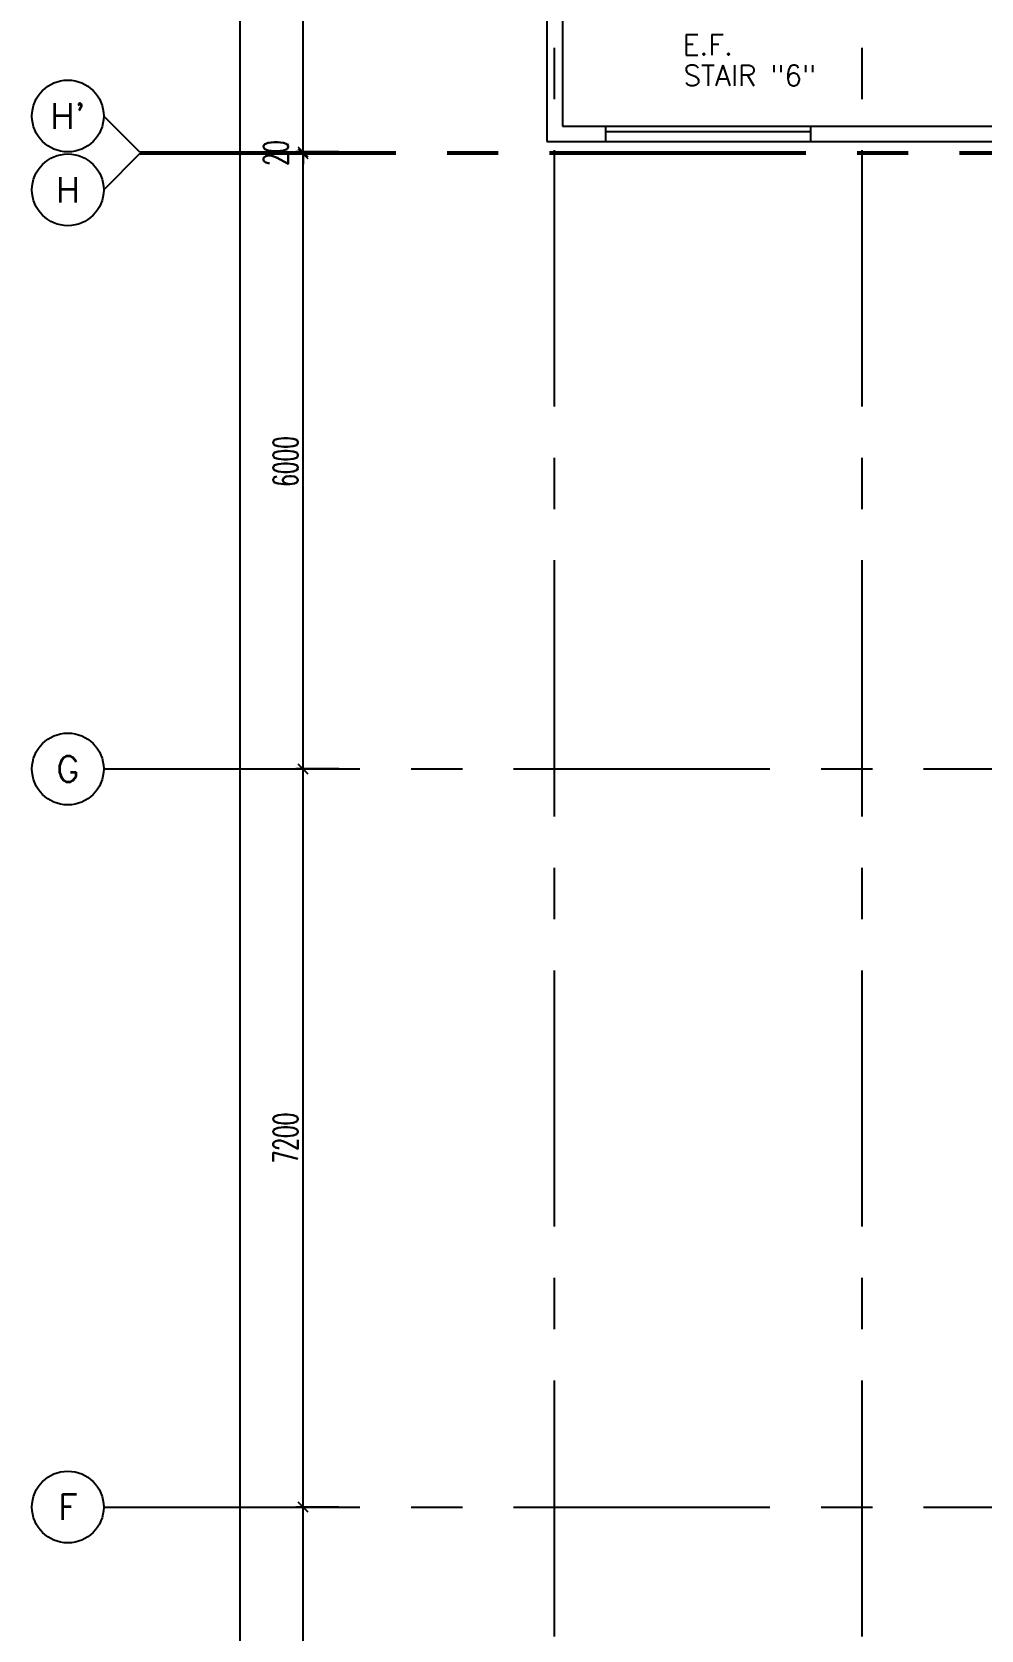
# Model space of a CAD drawing. Extents: x -0.4 to 91.9, y -1.1 to 78.4.
# Drawn here: x -0.35 to 8.91, y 18.95 to 34.54 of the extents above; entities that cross this region are included whole.
import ezdxf
from ezdxf.enums import TextEntityAlignment as Align

# ---------------------------------------------------------------- set-up
doc = ezdxf.new("R2010")
doc.units = 0
doc.header["$MEASUREMENT"] = 0
doc.header["$PDMODE"] = 34
doc.linetypes.add('CENTERX2', pattern=[4, 2.5, -0.5, 0.5, -0.5])
doc.layers.get('0').update_dxf_attribs({"color": 11, "linetype": 'CONTINUOUS'})
doc.layers.get('DEFPOINTS').update_dxf_attribs({"color": 11, "linetype": 'CONTINUOUS'})
for name, color, linetype in [('AX-CR', 11, 'CONTINUOUS'), ('AX-DIM', 11, 'CONTINUOUS'), ('AX-TXT', 11, 'CONTINUOUS'), ('AXES', 11, 'CENTERX2'), ('RM-NAME', 11, 'CONTINUOUS'), ('ROOF', 11, 'CONTINUOUS'), ('WALL', 11, 'CONTINUOUS'), ('WIN', 11, 'CONTINUOUS')]:
    doc.layers.add(name, color=color, linetype=linetype)
doc.styles.add('ROMANS', font='ROMANS.shx', dxfattribs={"width": 0.6})
doc.dimstyles.new('STANDARD in', dxfattribs={"dimtxt": 0.24, "dimasz": 0.1, "dimexe": 0.07, "dimexo": 0.05, "dimgap": 0.05, "dimtad": 1, "dimdec": 0, "dimlfac": 1000, "dimzin": 0, "dimdsep": 46, "dimtxsty": 'ROMANS', "dimblk": 'ARCHTICK', "dimcen": 0.05, "dimdle": 0.05, "dimclrd": 7, "dimclre": 7, "dimclrt": 2, "dimadec": 0, "dimazin": 0, "dimtfac": 1, "dimtdec": 0, "dimtmove": 2, "dimatfit": 3, "dimldrblk": 'ARCHTICK', "dimfxl": 0, "dimtolj": 1, "dimtzin": 0, "dimarcsym": 0})

# ---------------------------------------------------------------- blocks, each defined once
blk = doc.blocks.new('AXL')
at = {"layer": 'AX-CR'}
blk.add_circle((-350, 0), 350, dxfattribs=at)
at = {"layer": 'AX-TXT', "style": 'ROMANS'}
blk.add_attdef('AX', text='', height=250, dxfattribs=at).set_placement((-350, 0), align=Align.MIDDLE)
blk = doc.blocks.new('_ARCHTICK')
at = {"color": 0, "linetype": 'ByBlock', "const_width": 0.15}
blk.add_lwpolyline([(-0.5, -0.5), (0.5, 0.5)], dxfattribs=at)
blk = doc.blocks.new('*D165')
at = {"layer": 'AX-DIM', "color": 7, "lineweight": -2, "ltscale": 0.3}
for p, q in [((1.683, 5.45), (1.683, 64.87)), ((9.805, 64.82), (1.613, 64.82)), ((10.483, 5.5), (1.613, 5.5))]:
    blk.add_line(p, q, dxfattribs=at)
at = {"layer": 'DEFPOINTS', "color": 0, "ltscale": 0.3}
for p in [(1.683, 64.82), (9.855, 64.82), (10.533, 5.5)]:
    blk.add_point(p, dxfattribs=at)
at = {"layer": 'AX-DIM', "color": 7, "lineweight": -2, "ltscale": 0.3, "xscale": 0.1, "yscale": 0.1, "zscale": 0.1}
for p, rotation in [((1.683, 64.82), 90), ((1.683, 5.5), 270)]:
    blk.add_blockref('_ARCHTICK', p, dxfattribs=dict(at, rotation=rotation))
at = {"layer": 'AX-DIM', "color": 2, "ltscale": 0.3, "insert": (1.513, 35.16), "char_height": 0.24, "attachment_point": 5, "rotation": 90, "style": 'ROMANS'}
blk.add_mtext('\\A1;59320', dxfattribs=at)
blk = doc.blocks.new('*D158')
at = {"layer": 'AX-DIM', "color": 7, "lineweight": -2, "ltscale": 0.3}
for p, q in [((2.645, 36.97), (2.225, 36.97)), ((2.295, 33.32), (2.295, 37.02)), ((2.645, 33.37), (2.225, 33.37))]:
    blk.add_line(p, q, dxfattribs=at)
at = {"layer": 'DEFPOINTS', "color": 0, "ltscale": 0.3}
for p in [(2.295, 36.97), (2.695, 36.97), (2.695, 33.37)]:
    blk.add_point(p, dxfattribs=at)
at = {"layer": 'AX-DIM', "color": 7, "lineweight": -2, "ltscale": 0.3, "xscale": 0.1, "yscale": 0.1, "zscale": 0.1}
for p, rotation in [((2.295, 36.97), 90), ((2.295, 33.37), 270)]:
    blk.add_blockref('_ARCHTICK', p, dxfattribs=dict(at, rotation=rotation))
at = {"layer": 'AX-DIM', "color": 2, "ltscale": 0.3, "insert": (2.125, 35.17), "char_height": 0.24, "attachment_point": 5, "rotation": 90, "style": 'ROMANS'}
blk.add_mtext('\\A1;3600', dxfattribs=at)
blk = doc.blocks.new('*D157')
at = {"layer": 'AX-DIM', "color": 7, "lineweight": -2, "ltscale": 0.3}
for p, q in [((2.645, 33.37), (2.225, 33.37)), ((2.295, 33.37), (2.295, 33.47)), ((2.295, 33.35), (2.295, 33.37)), ((2.645, 33.35), (2.225, 33.35)), ((2.295, 33.35), (2.295, 33.25))]:
    blk.add_line(p, q, dxfattribs=at)
at = {"layer": 'DEFPOINTS', "color": 0, "ltscale": 0.3}
for p in [(2.295, 33.37), (2.695, 33.37), (2.695, 33.35)]:
    blk.add_point(p, dxfattribs=at)
at = {"layer": 'AX-DIM', "color": 7, "lineweight": -2, "ltscale": 0.3, "xscale": 0.1, "yscale": 0.1, "zscale": 0.1}
for p, rotation in [((2.295, 33.37), 270), ((2.295, 33.35), 90)]:
    blk.add_blockref('_ARCHTICK', p, dxfattribs=dict(at, rotation=rotation))
at = {"layer": 'AX-DIM', "color": 2, "ltscale": 0.3, "insert": (2.03, 33.36), "char_height": 0.24, "attachment_point": 5, "rotation": 90, "style": 'ROMANS'}
blk.add_mtext('\\A1;20', dxfattribs=at)
blk = doc.blocks.new('*D156')
at = {"layer": 'AX-DIM', "color": 7, "lineweight": -2, "ltscale": 0.3}
for p, q in [((2.295, 27.3), (2.295, 33.4)), ((2.645, 33.35), (2.225, 33.35)), ((2.645, 27.35), (2.225, 27.35))]:
    blk.add_line(p, q, dxfattribs=at)
at = {"layer": 'DEFPOINTS', "color": 0, "ltscale": 0.3}
for p in [(2.295, 33.35), (2.695, 33.35), (2.695, 27.35)]:
    blk.add_point(p, dxfattribs=at)
at = {"layer": 'AX-DIM', "color": 7, "lineweight": -2, "ltscale": 0.3, "xscale": 0.1, "yscale": 0.1, "zscale": 0.1}
for p, rotation in [((2.295, 33.35), 90), ((2.295, 27.35), 270)]:
    blk.add_blockref('_ARCHTICK', p, dxfattribs=dict(at, rotation=rotation))
at = {"layer": 'AX-DIM', "color": 2, "ltscale": 0.3, "insert": (2.125, 30.35), "char_height": 0.24, "attachment_point": 5, "rotation": 90, "style": 'ROMANS'}
blk.add_mtext('\\A1;6000', dxfattribs=at)
blk = doc.blocks.new('*D155')
at = {"layer": 'AX-DIM', "color": 7, "lineweight": -2, "ltscale": 0.3}
for p, q in [((2.645, 27.35), (2.225, 27.35)), ((2.295, 20.1), (2.295, 27.4)), ((2.645, 20.15), (2.225, 20.15))]:
    blk.add_line(p, q, dxfattribs=at)
at = {"layer": 'DEFPOINTS', "color": 0, "ltscale": 0.3}
for p in [(2.295, 27.35), (2.695, 27.35), (2.695, 20.15)]:
    blk.add_point(p, dxfattribs=at)
at = {"layer": 'AX-DIM', "color": 7, "lineweight": -2, "ltscale": 0.3, "xscale": 0.1, "yscale": 0.1, "zscale": 0.1}
for p, rotation in [((2.295, 27.35), 90), ((2.295, 20.15), 270)]:
    blk.add_blockref('_ARCHTICK', p, dxfattribs=dict(at, rotation=rotation))
at = {"layer": 'AX-DIM', "color": 2, "ltscale": 0.3, "insert": (2.125, 23.75), "char_height": 0.24, "attachment_point": 5, "rotation": 90, "style": 'ROMANS'}
blk.add_mtext('\\A1;7200', dxfattribs=at)
blk = doc.blocks.new('*D154')
at = {"layer": 'AX-DIM', "color": 7, "lineweight": -2, "ltscale": 0.3}
for p, q in [((2.645, 20.15), (2.225, 20.15)), ((2.295, 16.5), (2.295, 20.2)), ((2.645, 16.55), (2.225, 16.55))]:
    blk.add_line(p, q, dxfattribs=at)
at = {"layer": 'DEFPOINTS', "color": 0, "ltscale": 0.3}
for p in [(2.295, 20.15), (2.695, 20.15), (2.695, 16.55)]:
    blk.add_point(p, dxfattribs=at)
at = {"layer": 'AX-DIM', "color": 7, "lineweight": -2, "ltscale": 0.3, "xscale": 0.1, "yscale": 0.1, "zscale": 0.1}
for p, rotation in [((2.295, 20.15), 90), ((2.295, 16.55), 270)]:
    blk.add_blockref('_ARCHTICK', p, dxfattribs=dict(at, rotation=rotation))
at = {"layer": 'AX-DIM', "color": 2, "ltscale": 0.3, "insert": (2.125, 18.35), "char_height": 0.24, "attachment_point": 5, "rotation": 90, "style": 'ROMANS'}
blk.add_mtext('\\A1;3600', dxfattribs=at)

msp = doc.modelspace()

# ---------------------------------------------------------------- linework, layer by layer
at = {"layer": 'AXES'}
for p, q in [((4.75, -1.1143), (4.75, 77.6984)), ((7.75, -1.1143), (7.75, 77.6984)), ((0.7, 33.37), (0.35, 33.72)), ((0.7, 33.37), (73.79, 33.37)), ((0.7, 33.35), (0.35, 33)), ((0.7, 33.35), (73.79, 33.35)), ((0.35, 27.35), (68.39, 27.35)), ((0.35, 20.15), (68.39, 20.15))]:
    msp.add_line(p, q, dxfattribs=at)
at = {"layer": 'ROOF'}
for p, q in [((7.25, 33.62), (9.9, 33.62)), ((4.675, 33.47), (9.9, 33.47))]:
    msp.add_line(p, q, dxfattribs=at)
at = {"layer": 'WALL'}
for p, q in [((4.675, 39.2455), (4.675, 33.47)), ((4.825, 39.2455), (4.825, 33.62)), ((4.825, 33.62), (5.25, 33.62)), ((5.25, 33.47), (5.25, 33.62)), ((7.25, 33.47), (7.25, 33.62)), ((4.675, 33.47), (5.25, 33.47)), ((7.25, 33.47), (7.825, 33.47))]:
    msp.add_line(p, q, dxfattribs=at)
at = {"layer": 'WIN'}
for p, q in [((5.25, 33.62), (7.25, 33.62)), ((5.25, 33.57), (7.25, 33.57)), ((5.25, 33.47), (7.25, 33.47))]:
    msp.add_line(p, q, dxfattribs=at)

# ---------------------------------------------------------------- block references
at = {"layer": 'AXES', "xscale": 0.001, "yscale": 0.001, "zscale": 0.001}
for p, values in [((0.35, 33.72), {'AX': "H'"}), ((0.35, 33), {'AX': 'H'}), ((0.35, 27.35), {'AX': 'G'}), ((0.35, 20.15), {'AX': 'F'})]:
    msp.add_blockref('AXL', p, dxfattribs=at).add_auto_attribs(values)

# ---------------------------------------------------------------- texts
at = {"layer": 'RM-NAME', "style": 'ROMANS'}
for s, p in [('E.F.', (6.2444, 34.4147)), ('STAIR "6"', (6.6534, 34.1147))]:
    msp.add_text(s, height=0.2, dxfattribs=at).set_placement(p, align=Align.MIDDLE)

# ---------------------------------------------------------------- dimensions: what is measured, and where the dimension line sits
at = {"layer": 'AX-DIM'}
for base, p1, p2, picture, middle in [((1.6833, 64.82), (10.5333, 5.5), (9.8548, 64.82), '*D165', (1.5133, 35.16)), ((2.2948, 36.97), (2.6948, 33.37), (2.6948, 36.97), '*D158', (2.1248, 35.17)), ((2.2948, 33.37), (2.6948, 33.35), (2.6948, 33.37), '*D157', (2.0298, 33.36)), ((2.2948, 33.35), (2.6948, 27.35), (2.6948, 33.35), '*D156', (2.1248, 30.35)), ((2.2948, 27.35), (2.6948, 20.15), (2.6948, 27.35), '*D155', (2.1248, 23.75)), ((2.2948, 20.15), (2.6948, 16.55), (2.6948, 20.15), '*D154', (2.1248, 18.35))]:
    dim = msp.add_linear_dim(base=base, p1=p1, p2=p2, angle=90, dimstyle='STANDARD in', dxfattribs=at)
    dim.commit()
    dim.dimension.update_dxf_attribs({"geometry": picture, "text_midpoint": middle})

doc.saveas('drawing.dxf')
